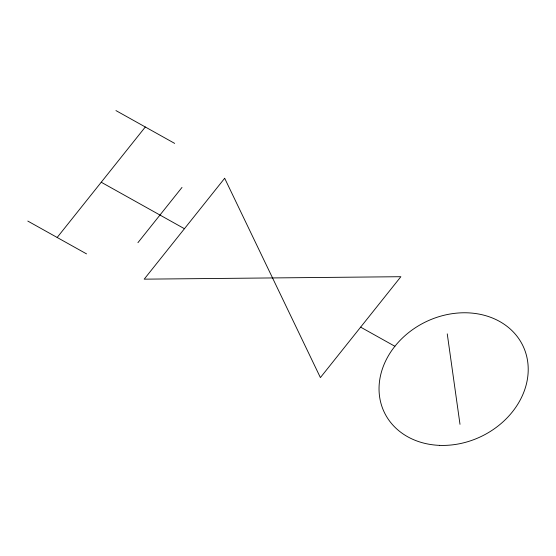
<?xml version="1.0" encoding="UTF-8"?>
<svg xmlns="http://www.w3.org/2000/svg" width="556" height="556" viewBox="0 0 556 556"><rect width="100%" height="100%" fill="white"/><g stroke="black" fill="none" stroke-linecap="round" stroke-linejoin="round"><path stroke-width="0.83" d="M57.164 237.481L145.304 126.99M137.93 242.666L182 187.421M115.94 110.581L174.667 143.392M101.234 182.236L184.439 228.718M360.635 327.143L394.892 346.284M27.8 221.073L86.534 253.883M447.253 333.864L460 424.325M224.673 178.274L144.199 279.161L400.869 276.707L320.395 377.587L224.673 178.274M439.664 445.37A76.881 63.662 -25.6 0 0 524.065 348.341A76.881 63.662 -25.6 0 0 397.151 343.58A76.881 63.662 -25.6 0 0 439.664 445.37"/></g></svg>
